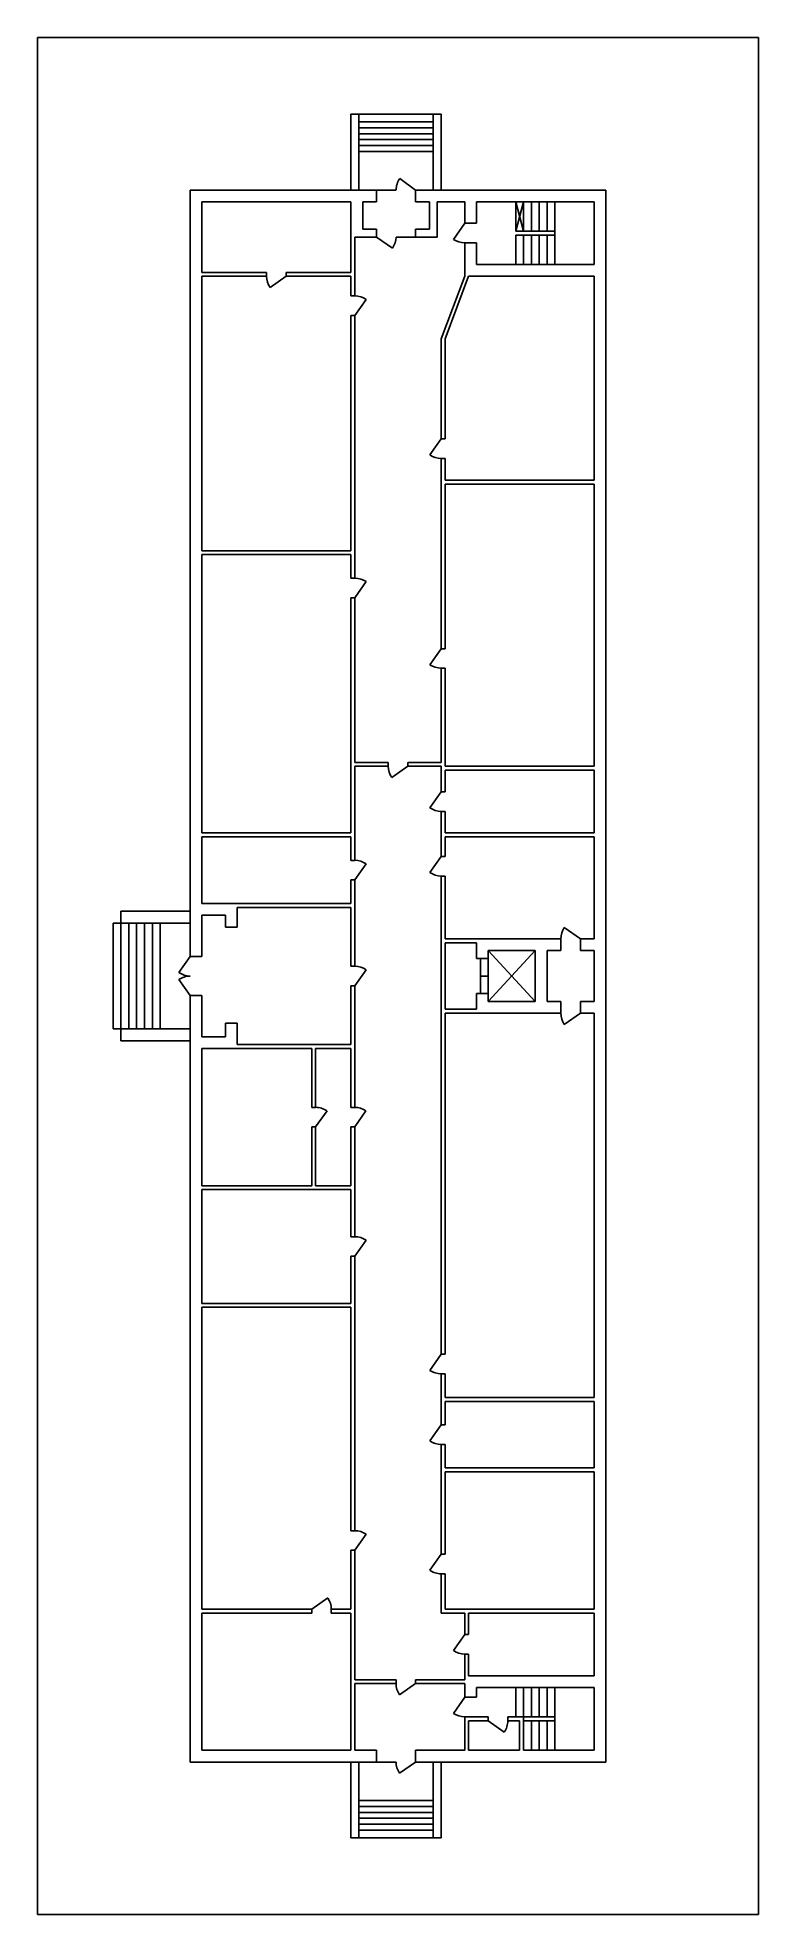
# Model space of a CAD drawing. Header units: millimetres. Extents: x -9 to 175, y -13 to 466.
import ezdxf

# ---------------------------------------------------------------- set-up
doc = ezdxf.new("R2010")
doc.units = ezdxf.units.MM

msp = doc.modelspace()

# ---------------------------------------------------------------- linework, layer by layer
for p, q in [((-8.75, 465.59), (175.03, 465.59)), ((-8.75, -13.19), (-8.75, 465.59)), ((175.03, 465.59), (175.03, -13.19)), ((71.14, 446.06), (94.14, 446.06)), ((71.14, 446.06), (71.14, 426.7)), ((73.14, 426.7), (73.14, 446.06)), ((92.14, 426.7), (92.14, 446.06)), ((94.14, 446.06), (94.14, 426.7)), ((92.14, 444.06), (73.14, 444.06)), ((92.14, 442.56), (73.14, 442.56)), ((73.14, 441.06), (92.14, 441.06)), ((92.14, 439.56), (73.14, 439.56)), ((73.14, 438.06), (92.14, 438.06)), ((92.14, 436.56), (73.14, 436.56)), ((30.14, 426.7), (77.64, 426.7)), ((30.14, 237.2), (30.14, 426.7)), ((77.64, 426.7), (77.64, 423.7)), ((77.64, 426.7), (82.64, 426.7)), ((87.64, 426.7), (83.57, 429.6)), ((87.64, 426.7), (87.64, 423.7)), ((87.64, 426.7), (136.14, 426.7)), ((136.14, 426.7), (136.14, 25.7)), ((33.14, 423.7), (71.14, 423.7)), ((33.14, 405.7), (33.14, 423.7)), ((71.14, 423.7), (71.14, 405.7)), ((74.14, 423.7), (74.14, 416.7)), ((77.64, 423.7), (74.14, 423.7)), ((91.14, 423.7), (87.64, 423.7)), ((91.14, 423.7), (91.14, 416.7)), ((93.14, 423.7), (100.14, 423.7)), ((93.14, 423.7), (93.14, 414.7)), ((100.14, 423.7), (100.14, 418.2)), ((103.14, 423.7), (133.14, 423.7)), ((103.14, 423.7), (103.14, 418.2)), ((113.14, 423.7), (113.14, 416.2)), ((113.14, 416.2), (115.14, 423.7)), ((113.14, 423.7), (115.14, 416.2)), ((115.14, 423.7), (115.14, 416.2)), ((117.14, 416.2), (117.14, 423.7)), ((119.14, 423.7), (119.14, 416.2)), ((121.14, 416.2), (121.14, 423.7)), ((123.14, 407.7), (123.14, 423.7)), ((133.14, 423.7), (133.14, 407.7)), ((77.64, 416.7), (74.14, 416.7)), ((77.64, 416.7), (77.64, 414.7)), ((91.14, 416.7), (87.64, 416.7)), ((87.64, 416.7), (87.64, 414.7)), ((100.14, 418.2), (97.29, 414.1)), ((103.14, 418.2), (100.14, 418.2)), ((72.14, 414.7), (72.14, 399.7)), ((77.64, 414.7), (72.14, 414.7)), ((77.64, 414.7), (81.74, 411.84)), ((87.64, 414.7), (82.64, 414.7)), ((93.14, 414.7), (87.64, 414.7)), ((103.14, 413.2), (100.14, 413.2)), ((100.14, 413.2), (100.14, 404.7)), ((103.14, 413.2), (103.14, 407.7)), ((113.14, 416.2), (123.14, 416.2)), ((123.14, 415.2), (113.14, 415.2)), ((113.14, 415.2), (113.14, 407.7)), ((115.14, 415.2), (115.14, 407.7)), ((117.14, 407.7), (117.14, 415.2)), ((119.14, 415.2), (119.14, 407.7)), ((121.14, 407.7), (121.14, 415.2)), ((133.14, 407.7), (103.14, 407.7)), ((33.14, 405.7), (49.64, 405.7)), ((49.64, 404.7), (33.14, 404.7)), ((33.14, 404.7), (33.14, 334.7)), ((49.64, 405.7), (49.64, 404.7)), ((54.64, 404.7), (50.54, 401.83)), ((54.64, 404.7), (54.64, 405.7)), ((54.64, 405.7), (71.14, 405.7)), ((71.14, 404.7), (54.64, 404.7)), ((71.14, 404.7), (71.14, 399.7)), ((100.14, 404.7), (94.14, 388.7)), ((95.14, 388.7), (101.14, 404.7)), ((101.14, 404.7), (133.14, 404.7)), ((133.14, 404.7), (133.14, 352.7)), ((71.14, 399.7), (72.14, 399.7)), ((72.14, 394.7), (75.01, 398.8)), ((72.14, 394.7), (71.14, 394.7)), ((71.14, 394.7), (71.14, 334.7)), ((72.14, 394.7), (72.14, 327.7)), ((94.14, 388.7), (94.14, 363.2)), ((95.14, 388.7), (95.14, 363.2)), ((94.14, 363.2), (91.27, 359.11)), ((94.14, 363.2), (95.14, 363.2)), ((94.14, 358.2), (95.14, 358.2)), ((94.14, 309.7), (94.14, 358.2)), ((95.14, 358.2), (95.14, 352.7)), ((133.14, 352.7), (95.14, 352.7)), ((133.14, 351.7), (95.14, 351.7)), ((95.14, 309.7), (95.14, 351.7)), ((133.14, 351.7), (133.14, 279.7)), ((33.14, 334.7), (71.14, 334.7)), ((33.14, 333.7), (33.14, 262.7)), ((33.14, 333.7), (71.14, 333.7)), ((71.14, 333.7), (71.14, 327.7)), ((71.14, 327.7), (72.14, 327.7)), ((72.14, 322.7), (75.01, 326.8)), ((72.14, 322.7), (71.14, 322.7)), ((71.14, 322.7), (71.14, 262.7)), ((72.14, 322.7), (72.14, 280.7)), ((94.14, 309.7), (91.27, 305.61)), ((95.14, 309.7), (94.14, 309.7)), ((94.14, 304.7), (95.14, 304.7)), ((94.14, 280.7), (94.14, 304.7)), ((95.14, 304.7), (95.14, 279.7)), ((72.14, 280.7), (80.64, 280.7)), ((72.14, 255.7), (72.14, 279.7)), ((72.14, 279.7), (80.64, 279.7)), ((80.64, 280.7), (80.64, 279.7)), ((85.64, 279.7), (81.54, 276.83)), ((85.64, 279.7), (85.64, 280.7)), ((85.64, 280.7), (94.14, 280.7)), ((85.64, 279.7), (94.14, 279.7)), ((94.14, 279.7), (94.14, 273.2)), ((95.14, 279.7), (133.14, 279.7)), ((95.14, 278.7), (95.14, 273.2)), ((133.14, 278.7), (95.14, 278.7)), ((133.14, 278.7), (133.14, 262.7)), ((94.14, 273.2), (91.27, 269.11)), ((95.14, 273.2), (94.14, 273.2)), ((94.14, 268.2), (95.14, 268.2)), ((94.14, 268.2), (94.14, 256.7)), ((95.14, 268.2), (95.14, 262.7)), ((33.14, 262.7), (71.14, 262.7)), ((33.14, 244.7), (33.14, 261.7)), ((71.14, 261.7), (33.14, 261.7)), ((71.14, 261.7), (71.14, 255.7)), ((95.14, 262.7), (133.14, 262.7)), ((95.14, 261.7), (133.14, 261.7)), ((95.14, 261.7), (95.14, 256.7)), ((133.14, 261.7), (133.14, 235.7)), ((71.14, 255.7), (72.14, 255.7)), ((72.14, 250.7), (75.01, 254.8)), ((94.14, 256.7), (91.27, 252.61)), ((95.14, 256.7), (94.14, 256.7)), ((72.14, 250.7), (71.14, 250.7)), ((71.14, 250.7), (71.14, 244.7)), ((72.14, 250.7), (72.14, 228.7)), ((94.14, 251.7), (95.14, 251.7)), ((94.14, 129.7), (94.14, 251.7)), ((95.14, 251.7), (95.14, 235.7)), ((71.14, 244.7), (33.14, 244.7)), ((10.51, 212.7), (10.51, 239.7)), ((10.51, 239.7), (30.14, 239.7)), ((12.51, 209.7), (12.51, 242.7)), ((12.51, 242.7), (30.14, 242.7)), ((14.51, 239.7), (14.51, 212.7)), ((16.51, 212.7), (16.51, 239.7)), ((18.51, 239.7), (18.51, 212.7)), ((20.51, 212.7), (20.51, 239.7)), ((22.51, 239.7), (22.51, 212.7)), ((33.14, 241.7), (39.14, 241.7)), ((33.14, 237.2), (33.14, 241.7)), ((39.14, 241.7), (39.14, 238.7)), ((42.14, 243.7), (71.14, 243.7)), ((42.14, 243.7), (42.14, 238.7)), ((71.14, 243.7), (71.14, 228.7)), ((30.14, 237.2), (30.14, 231.2)), ((30.14, 231.2), (30.14, 237.2)), ((33.14, 231.2), (33.14, 237.2)), ((39.14, 238.7), (42.14, 238.7)), ((124.64, 235.7), (95.14, 235.7)), ((95.14, 234.7), (103.14, 234.7)), ((95.14, 217.7), (95.14, 234.7)), ((103.14, 234.7), (103.14, 230.7)), ((124.64, 232.7), (124.64, 235.7)), ((129.64, 235.7), (125.54, 238.57)), ((133.14, 235.7), (129.64, 235.7)), ((129.64, 232.7), (129.64, 235.7)), ((30.14, 231.2), (27.28, 227.1)), ((30.14, 231.2), (33.14, 231.2)), ((103.14, 230.7), (106.14, 230.7)), ((104.14, 230.7), (104.14, 221.7)), ((118.14, 232.7), (106.14, 232.7)), ((106.14, 230.7), (106.14, 232.7)), ((106.14, 232.7), (118.14, 219.7)), ((118.14, 232.7), (106.14, 219.7)), ((106.14, 221.7), (106.14, 230.7)), ((118.14, 219.7), (118.14, 232.7)), ((121.14, 232.7), (121.14, 219.7)), ((121.14, 232.7), (124.64, 232.7)), ((129.64, 232.7), (133.14, 232.7)), ((133.14, 232.7), (133.14, 219.7)), ((30.14, 221.2), (27.25, 225.28)), ((71.14, 228.7), (72.14, 228.7)), ((72.14, 223.7), (75, 227.81)), ((104.14, 226.2), (106.14, 226.2)), ((30.14, 215.2), (30.14, 221.2)), ((30.14, 221.2), (33.14, 221.2)), ((33.14, 215.2), (33.14, 221.2)), ((71.14, 223.7), (72.14, 223.7)), ((71.14, 223.7), (71.14, 208.7)), ((72.14, 223.7), (72.14, 192.7)), ((103.14, 221.7), (106.14, 221.7)), ((103.14, 221.7), (103.14, 217.7)), ((106.14, 221.7), (106.14, 219.7)), ((103.14, 217.7), (95.14, 217.7)), ((95.14, 129.7), (95.14, 216.7)), ((124.64, 216.7), (95.14, 216.7)), ((118.14, 219.7), (106.14, 219.7)), ((121.14, 219.7), (124.64, 219.7)), ((124.64, 216.7), (124.64, 219.7)), ((129.64, 216.7), (125.54, 213.84)), ((129.64, 219.7), (129.64, 216.7)), ((129.64, 219.7), (133.14, 219.7)), ((133.14, 216.7), (129.64, 216.7)), ((133.14, 118.7), (133.14, 216.7)), ((30.14, 212.7), (10.51, 212.7)), ((30.14, 25.7), (30.14, 215.2)), ((33.14, 210.7), (33.14, 215.2)), ((33.14, 210.7), (39.14, 210.7)), ((39.14, 210.7), (39.14, 214.2)), ((39.14, 214.2), (42.14, 214.2)), ((42.14, 214.2), (42.14, 208.7)), ((12.51, 209.7), (30.14, 209.7)), ((33.14, 172.7), (33.14, 207.7)), ((33.14, 207.7), (61.14, 207.7)), ((42.14, 208.7), (71.14, 208.7)), ((61.14, 192.7), (61.14, 207.7)), ((62.14, 207.7), (62.14, 192.7)), ((62.14, 207.7), (71.14, 207.7)), ((71.14, 207.7), (71.14, 192.7)), ((61.14, 192.7), (62.14, 192.7)), ((62.14, 187.7), (65.04, 191.78)), ((71.14, 192.7), (72.14, 192.7)), ((72.14, 187.7), (74.98, 191.82)), ((61.14, 172.7), (61.14, 187.7)), ((62.14, 187.7), (61.14, 187.7)), ((62.14, 187.7), (62.14, 172.7)), ((72.14, 187.7), (71.14, 187.7)), ((71.14, 187.7), (71.14, 172.7)), ((72.14, 187.7), (72.14, 159.7)), ((33.14, 172.7), (61.14, 172.7)), ((71.14, 172.7), (62.14, 172.7)), ((33.14, 171.7), (33.14, 142.7)), ((33.14, 171.7), (71.14, 171.7)), ((71.14, 171.7), (71.14, 159.7)), ((71.14, 159.7), (72.14, 159.7)), ((72.14, 154.7), (75.01, 158.8)), ((72.14, 154.7), (71.14, 154.7)), ((71.14, 154.7), (71.14, 142.7)), ((72.14, 84.7), (72.14, 154.7)), ((71.14, 142.7), (33.14, 142.7)), ((33.14, 141.7), (71.14, 141.7)), ((33.14, 141.7), (33.14, 64.7)), ((71.14, 141.7), (71.14, 84.7)), ((94.14, 129.7), (91.27, 125.61)), ((95.14, 129.7), (94.14, 129.7)), ((94.14, 111.7), (94.14, 124.7)), ((94.14, 124.7), (95.14, 124.7)), ((95.14, 124.7), (95.14, 118.7)), ((133.14, 118.7), (95.14, 118.7)), ((95.14, 117.7), (95.14, 111.7)), ((95.14, 117.7), (133.14, 117.7)), ((133.14, 117.7), (133.14, 100.7)), ((94.14, 111.7), (91.27, 107.61)), ((95.14, 111.7), (94.14, 111.7)), ((94.14, 106.7), (95.14, 106.7)), ((94.14, 106.7), (94.14, 78.7)), ((95.14, 106.7), (95.14, 100.7)), ((95.14, 100.7), (133.14, 100.7)), ((133.14, 99.7), (95.14, 99.7)), ((95.14, 99.7), (95.14, 78.7)), ((133.14, 99.7), (133.14, 64.7)), ((71.14, 84.7), (72.14, 84.7)), ((72.14, 79.7), (75.01, 83.8)), ((72.14, 79.7), (71.14, 79.7)), ((71.14, 79.7), (71.14, 64.7)), ((72.14, 79.7), (72.14, 46.7)), ((94.14, 78.7), (91.27, 74.61)), ((94.14, 78.7), (95.14, 78.7)), ((95.14, 73.7), (94.14, 73.7)), ((94.14, 73.7), (94.14, 63.7)), ((95.14, 73.7), (95.14, 64.7)), ((61.14, 64.7), (65.26, 67.54)), ((61.14, 64.7), (33.14, 64.7)), ((33.14, 63.7), (61.14, 63.7)), ((33.14, 28.7), (33.14, 63.7)), ((61.14, 63.7), (61.14, 64.7)), ((71.14, 64.7), (66.14, 64.7)), ((66.14, 64.7), (66.14, 63.7)), ((66.14, 63.7), (71.14, 63.7)), ((71.14, 63.7), (71.14, 28.7)), ((100.14, 63.7), (94.14, 63.7)), ((100.14, 64.7), (95.14, 64.7)), ((100.14, 64.7), (133.14, 64.7)), ((100.14, 58.2), (100.14, 63.7)), ((101.14, 63.7), (101.14, 58.2)), ((101.14, 63.7), (133.14, 63.7)), ((133.14, 63.7), (133.14, 47.7)), ((100.14, 58.2), (97.27, 54.11)), ((100.14, 58.2), (101.14, 58.2)), ((101.14, 53.2), (100.14, 53.2)), ((100.14, 46.7), (100.14, 53.2)), ((101.14, 53.2), (101.14, 47.7)), ((72.14, 46.7), (82.64, 46.7)), ((72.14, 45.7), (82.64, 45.7)), ((72.14, 45.7), (72.14, 28.7)), ((82.64, 45.7), (82.64, 46.7)), ((87.64, 45.7), (83.54, 42.83)), ((87.64, 45.7), (87.64, 46.7)), ((87.64, 46.7), (100.14, 46.7)), ((87.64, 45.7), (100.14, 45.7)), ((100.14, 42.2), (100.14, 45.7)), ((101.14, 47.7), (133.14, 47.7)), ((103.14, 44.7), (133.14, 44.7)), ((103.14, 42.2), (103.14, 44.7)), ((113.14, 37.2), (113.14, 44.7)), ((115.14, 37.2), (115.14, 44.7)), ((117.14, 44.7), (117.14, 37.2)), ((119.14, 37.2), (119.14, 44.7)), ((121.14, 44.7), (121.14, 37.2)), ((123.14, 44.7), (123.14, 28.7)), ((133.14, 44.7), (133.14, 28.7)), ((100.14, 42.2), (97.29, 38.09)), ((100.14, 42.2), (103.14, 42.2)), ((100.14, 28.7), (100.14, 37.2)), ((106.14, 37.2), (100.14, 37.2)), ((100.14, 36.2), (100.14, 36.2)), ((101.14, 28.7), (101.14, 36.2)), ((101.14, 36.2), (106.14, 36.2)), ((106.14, 36.2), (106.14, 37.2)), ((106.14, 36.2), (110.23, 33.32)), ((113.14, 37.2), (111.14, 37.2)), ((111.14, 37.2), (111.14, 36.2)), ((111.14, 36.2), (114.14, 36.2)), ((123.14, 37.2), (113.14, 37.2)), ((114.14, 28.7), (114.14, 36.2)), ((115.14, 37.2), (115.14, 28.7)), ((115.14, 36.2), (123.14, 36.2)), ((117.14, 36.2), (117.14, 28.7)), ((119.14, 36.2), (119.14, 28.7)), ((121.14, 36.2), (121.14, 28.7)), ((30.14, 25.7), (77.64, 25.7)), ((71.14, 28.7), (33.14, 28.7)), ((71.14, 6.34), (71.14, 25.7)), ((72.14, 28.7), (77.64, 28.7)), ((73.14, 25.7), (73.14, 6.34)), ((77.64, 28.7), (77.64, 25.7)), ((77.64, 25.7), (82.64, 25.7)), ((87.64, 25.7), (83.54, 22.83)), ((87.64, 28.7), (87.64, 25.7)), ((87.64, 28.7), (100.14, 28.7)), ((87.64, 25.7), (136.14, 25.7)), ((92.14, 25.7), (92.14, 6.34)), ((94.14, 6.34), (94.14, 25.7)), ((101.14, 28.7), (114.14, 28.7)), ((115.14, 28.7), (133.14, 28.7)), ((92.14, 15.84), (73.14, 15.84)), ((73.14, 14.34), (92.14, 14.34)), ((92.14, 12.84), (73.14, 12.84)), ((73.14, 11.34), (92.14, 11.34)), ((92.14, 9.84), (73.14, 9.84)), ((71.14, 6.34), (94.14, 6.34)), ((92.14, 8.34), (73.14, 8.34)), ((-8.75, -13.19), (175.03, -13.19))]:
    msp.add_line(p, q)
for centre, radius, start, end in [((88.07, 426.57), 5.43, 145.9664, 178.5538), ((77.24, 414.83), 5.4, 326.4613, 358.6757), ((100.26, 418.6), 5.4, 236.5154, 268.6887), ((55.04, 404.83), 5.41, 181.351, 213.649), ((72.01, 394.3), 5.41, 56.351, 88.649), ((94.27, 363.61), 5.41, 236.351, 268.649), ((72.01, 322.3), 5.41, 56.351, 88.649), ((94.27, 310.11), 5.41, 236.351, 268.649), ((86.04, 279.83), 5.41, 181.351, 213.649), ((94.27, 273.61), 5.41, 236.351, 268.649), ((72.01, 250.3), 5.41, 56.351, 88.649), ((94.27, 257.11), 5.41, 236.351, 268.649), ((130.04, 235.58), 5.41, 146.351, 178.649), ((30.27, 220.78), 5.42, 91.4109, 123.8925), ((30.27, 231.6), 5.4, 236.4382, 268.6701), ((72.02, 223.31), 5.4, 56.49, 88.6826), ((130.04, 216.83), 5.41, 181.351, 213.649), ((62, 187.28), 5.43, 56.0447, 88.5734), ((72.02, 187.32), 5.38, 56.6962, 88.7318), ((72.01, 154.3), 5.41, 56.351, 88.649), ((94.27, 130.11), 5.41, 236.351, 268.649), ((94.27, 112.11), 5.41, 236.351, 268.649), ((72.01, 79.3), 5.41, 56.351, 88.649), ((94.27, 79.11), 5.41, 236.3053, 268.6378), ((60.76, 64.58), 5.38, 1.268, 33.3031), ((100.27, 58.61), 5.41, 236.351, 268.649), ((88.04, 45.83), 5.41, 181.351, 213.649), ((100.26, 42.59), 5.39, 236.5926, 268.7072), ((105.73, 36.33), 5.41, 326.2085, 358.614), ((88.04, 25.83), 5.41, 181.351, 213.649)]:
    msp.add_arc(centre, radius, start, end)

doc.saveas('drawing.dxf')
